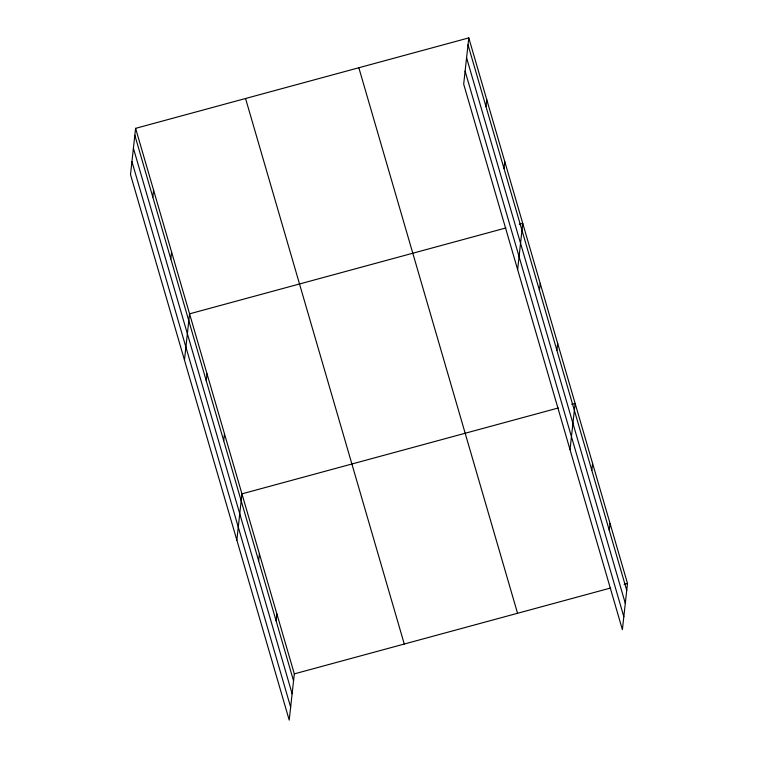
<?xml version="1.0" encoding="UTF-8"?>
<svg xmlns="http://www.w3.org/2000/svg" width="758" height="758" viewBox="0 0 758 758"><rect width="100%" height="100%" fill="white"/><g stroke="black" fill="none" stroke-linecap="round" stroke-linejoin="round"><path stroke-width="1.14" d="M135.606 128.348L130.499 174.567L289.215 720.1L294.322 673.881L135.606 128.348L468.785 37.9L627.501 583.433L622.394 629.652L463.678 84.119L468.785 37.9M152.832 197.099L153.59 190.173M170.815 258.933L171.583 252.007M184.469 360.05L189.566 313.831L505.918 227.95M206.261 380.762L207.029 373.836M223.724 440.777L224.482 433.851M236.847 540.075L241.944 493.856L558.295 407.975M258.639 560.787L259.407 553.861M276.101 620.802L276.859 613.876M486.001 106.651L486.769 99.724M503.994 168.484L504.762 161.558M517.638 269.602L522.745 223.383L519.382 224.292M539.44 290.314L540.208 283.388M556.893 350.329L557.661 343.402M570.016 449.627L575.123 403.408L571.759 404.317M591.818 470.339L592.576 463.413M609.271 530.354L610.038 523.427M294.322 673.881L610.664 588M624.128 584.352L627.501 583.433M468.018 44.826L626.733 590.359M466.587 57.797L625.303 603.33M465.109 71.148L623.825 616.69M358.837 67.746L517.553 613.279M245.554 98.502L404.27 644.035M134.839 135.275L293.554 680.807M133.408 148.236L292.124 693.778M131.939 161.596L290.646 707.138"/></g></svg>
